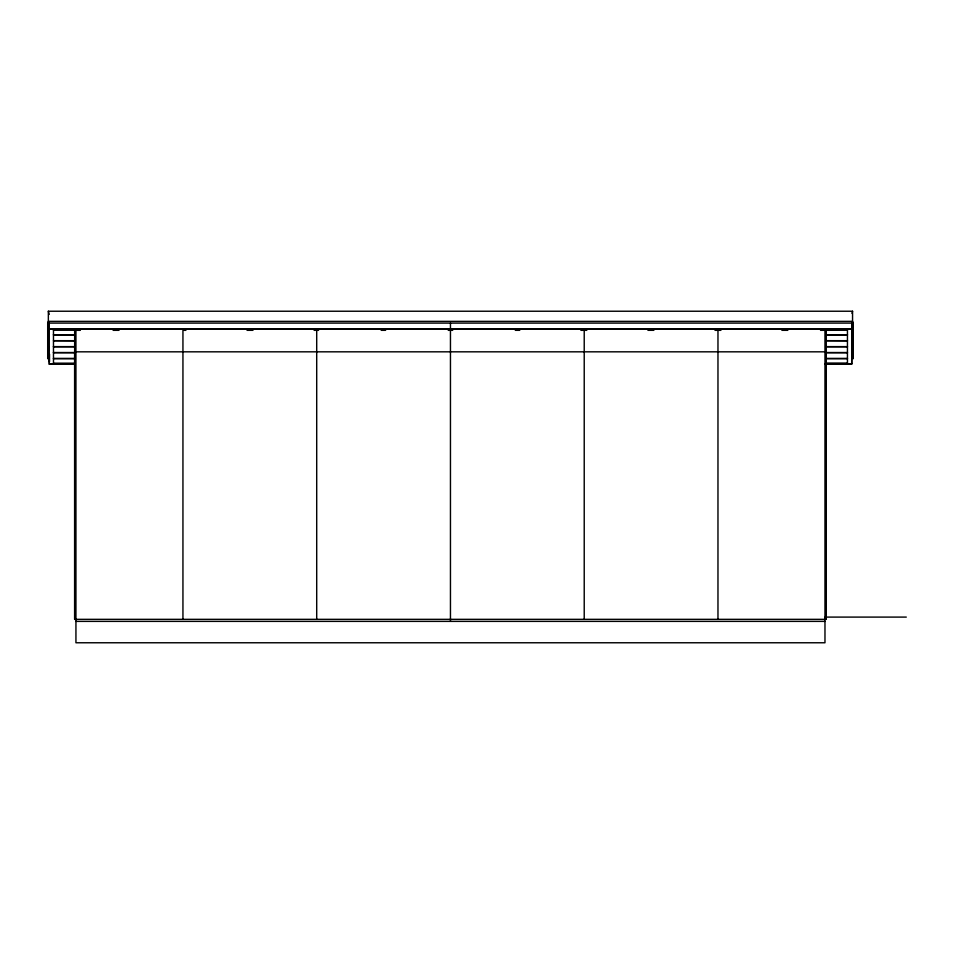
<?xml version="1.0" encoding="UTF-8"?>
<svg xmlns="http://www.w3.org/2000/svg" width="954" height="954" viewBox="0 0 954 954"><rect width="100%" height="100%" fill="white"/><g stroke="black" fill="none" stroke-linecap="round" stroke-linejoin="round"><path stroke-width="1.43" d="M74.662 619.337L74.662 351.823L826.259 351.823L826.259 619.337L74.662 619.337L74.662 328.88M49.179 362.15L49.191 354.125M49.501 361.828L49.513 354.125M851.707 363.557L851.731 355.532M852.005 313.329L852.554 311.231L48.356 311.231L48.356 356.903L47.7 358.704L47.7 323.156L48.356 321.355L852.554 321.355L853.222 323.156L853.222 358.704L852.554 356.903L852.554 311.231M851.731 349.868L852.554 346.779M48.356 323.096L852.554 323.096M49.191 328.784L851.731 328.784M49.191 329.154L851.731 329.154M53.472 330.263L74.531 330.251M75.938 330.322L80.398 330.322M113.097 330.322L119.035 330.322M185.923 330.322L182.941 330.322L182.941 619.337M247.026 330.322L252.989 330.322M314.093 330.322L318.564 330.322M381.159 330.322L385.631 330.322M448.225 330.322L452.697 330.322M515.291 330.322L519.763 330.322M580.867 330.322L586.817 330.322M647.921 330.322L653.884 330.322M714.987 330.322L720.938 330.322M781.875 330.322L787.825 330.322M820.523 330.322L847.45 330.251M53.472 334.747L74.531 334.747M826.379 334.747L847.45 334.747M53.472 334.878L74.531 334.878M826.379 334.878L847.45 334.878M53.472 346.624L74.531 346.624M826.379 346.624L847.45 346.624M53.472 346.743L74.531 346.743M826.379 346.743L847.45 346.743M53.472 352.563L74.531 352.563M826.379 352.563L847.45 352.563M53.472 352.682L74.531 352.682M826.379 352.682L847.45 352.682M53.472 358.489L74.531 358.489M826.379 358.489L847.45 358.489M53.472 358.621L74.531 358.621M826.379 358.621L847.45 358.621M53.472 363.176L74.531 363.176M826.379 363.057L847.45 363.057M49.191 363.879L74.46 363.879M824.971 363.879L851.731 363.879M74.46 364.261L49.191 364.261L49.191 323.096M824.971 364.261L851.731 364.261L851.731 323.096M825.127 617.095L906.3 617.095M75.938 621.376L824.971 621.376M48.356 346.779L49.191 349.868M48.356 311.231L49.191 314.391M847.45 329.154L847.45 363.879M826.259 328.88L826.259 619.337M826.045 509.818L826.045 511.964M824.971 328.88L824.971 642.769L75.938 642.769L75.938 328.88M717.968 330.322L717.968 619.337M584.218 330.322L584.218 619.337M450.455 323.096L450.455 329.154M450.455 330.322L450.455 621.376M316.704 330.322L316.704 619.337M53.472 329.154L53.472 363.879M74.531 340.685L53.472 340.685L74.531 340.816M847.45 340.685L826.379 340.685L847.45 340.816"/></g></svg>
